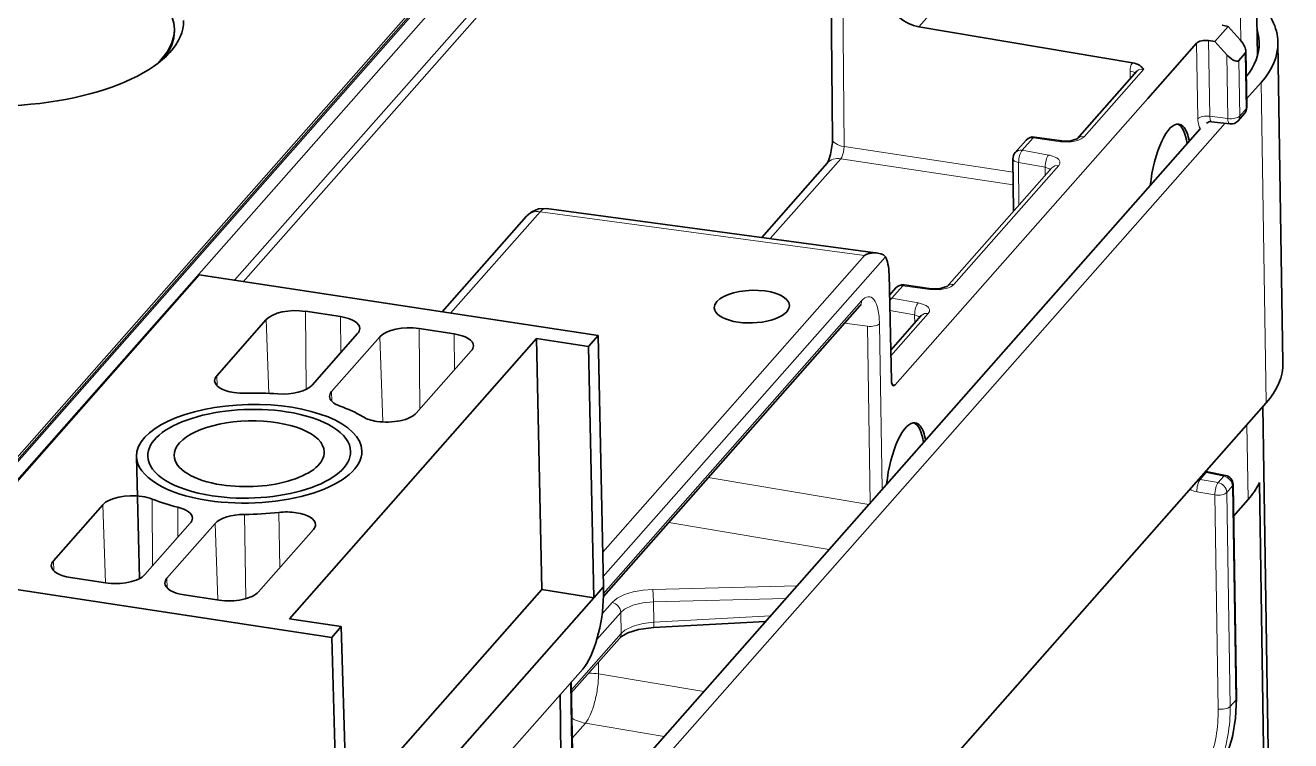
# Model space of a CAD drawing. Extents: x -1051 to 2563, y -231 to 775.
# Drawn here: x -162.5 to -95.2, y 508.2 to 546.3 of the extents above; entities that cross this region are included whole.
import ezdxf

# ---------------------------------------------------------------- set-up
doc = ezdxf.new("R2010")
doc.units = 0

msp = doc.modelspace()

# ---------------------------------------------------------------- linework, layer by layer
at = {"color": 7, "lineweight": 35}
for p, q in [((-114.822, 577.844), (-175.713, 508.818)), ((-114.82, 577.687), (-175.71, 508.661)), ((-175.71, 508.661), (-114.82, 577.687)), ((-175.708, 508.549), (-114.818, 577.575)), ((-114.247, 577.286), (-175.138, 508.26)), ((-151.407, 532.676), (-113.92, 575.171)), ((-150.939, 532.604), (-113.455, 575.097)), ((-102.787, 542.364), (-116.246, 527.106)), ((-98.675, 541.037), (-148.697, 484.332)), ((-99.995, 540.745), (-148.714, 485.516)), ((-131.804, 518.202), (-117.869, 533.998)), ((-153.291, 532.961), (-167.476, 516.88)), ((-132.047, 529.737), (-153.291, 532.961)), ((-131.768, 515.842), (-118.114, 531.32)), ((-96.494, 526.146), (-151.471, 463.824)), ((-96.846, 521.915), (-96.497, 499.649)), ((-146.233, 513.654), (-167.476, 516.88)), ((-96.448, 512.031), (-95.184, 431.416))]:
    msp.add_line(p, q, dxfattribs=at)
at = {"color": 7, "lineweight": 35, "ltscale": 0.34665}
msp.add_line((-119.692, 554.055), (-119.574, 540.189), dxfattribs=at)
at = {"color": 7, "lineweight": 13, "ltscale": 0.346529}
msp.add_line((-119.073, 553.662), (-118.955, 539.802), dxfattribs=at)
at = {"color": 7, "lineweight": 13, "ltscale": 0.062642}
msp.add_line((-97.872, 547.934), (-97.833, 545.429), dxfattribs=at)
at = {"color": 7, "lineweight": 13, "ltscale": 0.015977}
msp.add_line((-114.975, 546.183), (-114.552, 546.662), dxfattribs=at)
at = {"color": 7, "lineweight": 35, "ltscale": 0.050659}
msp.add_line((-96.991, 546.65), (-96.959, 544.624), dxfattribs=at)
at = {"color": 7, "lineweight": 35, "ltscale": 0.002245}
msp.add_line((-154.607, 545.956), (-154.608, 546.046), dxfattribs=at)
at = {"color": 7, "lineweight": 35, "ltscale": 0.001123}
msp.add_line((-154.606, 545.911), (-154.607, 545.956), dxfattribs=at)
at = {"color": 7, "lineweight": 35, "ltscale": 0.288126}
msp.add_line((-114.975, 546.183), (-103.611, 544.261), dxfattribs=at)
at = {"color": 7, "lineweight": 35, "ltscale": 0.027021}
msp.add_line((-98.515, 546.202), (-99.23, 545.392), dxfattribs=at)
at = {"color": 7, "lineweight": 35, "ltscale": 0.008098}
msp.add_line((-98.834, 546.258), (-98.515, 546.202), dxfattribs=at)
at = {"color": 7, "lineweight": 35, "ltscale": 0.023993}
msp.add_line((-98.515, 546.202), (-97.879, 545.483), dxfattribs=at)
at = {"color": 7, "lineweight": 35, "ltscale": 0.048522}
msp.add_line((-100.192, 545.305), (-101.476, 543.85), dxfattribs=at)
at = {"color": 7, "lineweight": 13, "ltscale": 0.100737}
msp.add_line((-100.128, 541.276), (-100.192, 545.305), dxfattribs=at)
at = {"color": 7, "lineweight": 35, "ltscale": 0.008232}
msp.add_line((-99.556, 545.44), (-99.23, 545.392), dxfattribs=at)
at = {"color": 7, "lineweight": 13, "ltscale": 0.100736}
msp.add_line((-99.556, 545.44), (-99.493, 541.411), dxfattribs=at)
at = {"color": 7, "lineweight": 35, "ltscale": 0.023936}
msp.add_line((-99.23, 545.392), (-98.581, 544.688), dxfattribs=at)
at = {"color": 7, "lineweight": 35, "ltscale": 0.426522}
msp.add_line((-95.595, 528.289), (-95.863, 545.347), dxfattribs=at)
at = {"color": 7, "lineweight": 13, "ltscale": 0.084875}
msp.add_line((-98.581, 544.688), (-98.528, 541.293), dxfattribs=at)
at = {"color": 7, "lineweight": 35, "ltscale": 0.012722}
msp.add_line((-97.939, 544.385), (-97.602, 544.766), dxfattribs=at)
at = {"color": 7, "lineweight": 13, "ltscale": 0.073944}
for p, q in [((-97.892, 541.427), (-97.939, 544.385)), ((-97.556, 541.809), (-97.602, 544.766))]:
    msp.add_line(p, q, dxfattribs=at)
at = {"color": 7, "lineweight": 35, "ltscale": 0.07476}
msp.add_line((-97.521, 541.891), (-97.568, 544.882), dxfattribs=at)
at = {"color": 7, "lineweight": 35, "ltscale": 0.120089}
msp.add_line((-106.546, 540.206), (-103.369, 543.809), dxfattribs=at)
at = {"color": 7, "lineweight": 13, "ltscale": 0.119994}
msp.add_line((-106.179, 540.325), (-103.003, 543.924), dxfattribs=at)
at = {"color": 7, "lineweight": 13, "ltscale": 0.010649}
msp.add_line((-103.736, 543.822), (-103.732, 543.396), dxfattribs=at)
at = {"color": 7, "lineweight": 35, "ltscale": 0.049544}
msp.add_line((-101.476, 543.85), (-102.787, 542.364), dxfattribs=at)
at = {"color": 7, "lineweight": 35, "ltscale": 0.028952}
msp.add_line((-96.762, 543.205), (-97.528, 542.337), dxfattribs=at)
at = {"color": 7, "lineweight": 13, "ltscale": 0.426522}
msp.add_line((-96.762, 543.205), (-96.494, 526.146), dxfattribs=at)
at = {"color": 7, "lineweight": 13, "ltscale": 0.012722}
msp.add_line((-97.556, 541.809), (-97.892, 541.427), dxfattribs=at)
at = {"color": 7, "lineweight": 13, "ltscale": 0.024292}
msp.add_line((-98.528, 541.293), (-99.493, 541.411), dxfattribs=at)
at = {"color": 7, "lineweight": 35, "ltscale": 0.024503}
msp.add_line((-99.391, 541.125), (-98.418, 541.006), dxfattribs=at)
at = {"color": 7, "lineweight": 35, "ltscale": 0.012723}
msp.add_line((-97.646, 541.553), (-97.983, 541.171), dxfattribs=at)
at = {"color": 7, "lineweight": 13, "ltscale": 0.022068}
for p, q in [((-109.474, 539.599), (-108.89, 540.261)), ((-116.419, 531.727), (-115.835, 532.389))]:
    msp.add_line(p, q, dxfattribs=at)
at = {"color": 7, "lineweight": 13, "ltscale": 0.03657}
for p, q in [((-108.89, 540.261), (-107.442, 540.054)), ((-115.835, 532.389), (-114.386, 532.182))]:
    msp.add_line(p, q, dxfattribs=at)
at = {"color": 7, "lineweight": 35, "ltscale": 0.036568}
for p, q in [((-107.364, 540.1), (-108.813, 540.307)), ((-114.309, 532.228), (-115.757, 532.435))]:
    msp.add_line(p, q, dxfattribs=at)
at = {"color": 7, "lineweight": 13, "ltscale": 0.227446}
msp.add_line((-109.961, 538.434), (-118.955, 539.802), dxfattribs=at)
at = {"color": 7, "lineweight": 35, "ltscale": 0.022068}
msp.add_line((-109.258, 540.143), (-109.842, 539.481), dxfattribs=at)
at = {"color": 7, "lineweight": 13, "ltscale": 0.035779}
for p, q in [((-108.065, 539.348), (-109.474, 539.599)), ((-108.257, 538.703), (-109.666, 538.954)), ((-115.01, 531.476), (-116.419, 531.727))]:
    msp.add_line(p, q, dxfattribs=at)
at = {"color": 7, "lineweight": 35, "ltscale": 0.131781}
msp.add_line((-123.338, 534.962), (-119.851, 538.915), dxfattribs=at)
at = {"color": 7, "lineweight": 13, "ltscale": 0.141784}
msp.add_line((-122.883, 534.901), (-119.131, 539.154), dxfattribs=at)
at = {"color": 7, "lineweight": 13, "ltscale": 0.232036}
msp.add_line((-109.955, 537.758), (-119.131, 539.154), dxfattribs=at)
at = {"color": 7, "lineweight": 35, "ltscale": 0.06975}
msp.add_line((-109.943, 536.356), (-109.967, 539.146), dxfattribs=at)
at = {"color": 7, "lineweight": 13, "ltscale": 0.05655}
msp.add_line((-109.647, 536.692), (-109.666, 538.954), dxfattribs=at)
at = {"color": 7, "lineweight": 35, "ltscale": 0.211268}
msp.add_line((-113.491, 532.334), (-107.9, 538.672), dxfattribs=at)
at = {"color": 7, "lineweight": 13, "ltscale": 0.211272}
msp.add_line((-113.123, 532.452), (-107.532, 538.79), dxfattribs=at)
at = {"color": 7, "lineweight": 13, "ltscale": 0.010785}
msp.add_line((-108.253, 538.271), (-108.257, 538.703), dxfattribs=at)
at = {"color": 7, "lineweight": 13, "ltscale": 0.179972}
msp.add_line((-139.901, 530.929), (-135.138, 536.328), dxfattribs=at)
at = {"color": 7, "lineweight": 13, "ltscale": 0.435654}
msp.add_line((-117.869, 533.998), (-135.138, 536.328), dxfattribs=at)
at = {"color": 7, "lineweight": 35, "ltscale": 0.44518}
msp.add_line((-117.157, 534.128), (-134.805, 536.508), dxfattribs=at)
at = {"color": 7, "lineweight": 35, "ltscale": 0.16974}
msp.add_line((-140.349, 530.997), (-135.858, 536.089), dxfattribs=at)
at = {"color": 7, "lineweight": 13}
for p, q in [((-116.759, 533.926), (-131.776, 516.902)), ((-131.767, 515.996), (-118.024, 531.576))]:
    msp.add_line(p, q, dxfattribs=at)
at = {"color": 7, "lineweight": 35, "ltscale": 0.002118}
msp.add_line((-117.157, 534.128), (-117.242, 534.136), dxfattribs=at)
at = {"color": 7, "lineweight": 35, "ltscale": 0.141285}
msp.add_line((-116.566, 532.989), (-116.436, 527.339), dxfattribs=at)
at = {"color": 7, "lineweight": 35, "ltscale": 0.012771}
msp.add_line((-116.202, 532.271), (-116.54, 531.888), dxfattribs=at)
at = {"color": 7, "lineweight": 35, "ltscale": 0.047065}
for p, q in [((-147.625, 531.025), (-145.764, 530.742)), ((-141.576, 530.107), (-139.715, 529.824))]:
    msp.add_line(p, q, dxfattribs=at)
at = {"color": 7, "lineweight": 13, "ltscale": 0.103826}
msp.add_line((-147.59, 526.872), (-147.625, 531.025), dxfattribs=at)
at = {"color": 7, "lineweight": 13, "ltscale": 0.03352}
msp.add_line((-115.201, 530.83), (-116.521, 531.066), dxfattribs=at)
at = {"color": 7, "lineweight": 35, "ltscale": 0.061537}
msp.add_line((-116.473, 528.954), (-114.845, 530.799), dxfattribs=at)
at = {"color": 7, "lineweight": 13, "ltscale": 0.07519}
msp.add_line((-116.466, 528.662), (-114.477, 530.918), dxfattribs=at)
at = {"color": 7, "lineweight": 13, "ltscale": 0.010784}
msp.add_line((-115.198, 530.399), (-115.201, 530.83), dxfattribs=at)
at = {"color": 7, "lineweight": 35, "ltscale": 0.099563}
for p, q in [((-149.718, 530.584), (-152.353, 527.597)), ((-158.414, 520.726), (-161.048, 517.74))]:
    msp.add_line(p, q, dxfattribs=at)
at = {"color": 7, "lineweight": 13, "ltscale": 0.098222}
msp.add_line((-149.586, 526.657), (-149.718, 530.584), dxfattribs=at)
at = {"color": 7, "lineweight": 13, "ltscale": 0.047855}
msp.add_line((-145.748, 528.828), (-145.764, 530.742), dxfattribs=at)
at = {"color": 7, "lineweight": 13, "ltscale": 0.107127}
msp.add_line((-141.54, 525.822), (-141.576, 530.107), dxfattribs=at)
at = {"color": 7, "lineweight": 13, "ltscale": 0.030606}
msp.add_line((-118.928, 530.397), (-117.715, 530.233), dxfattribs=at)
at = {"color": 7, "lineweight": 13, "ltscale": 0.235258}
msp.add_line((-117.715, 530.233), (-117.567, 520.824), dxfattribs=at)
at = {"color": 7, "lineweight": 13, "ltscale": 0.220726}
msp.add_line((-117.075, 530.367), (-116.936, 521.539), dxfattribs=at)
at = {"color": 7, "lineweight": 35, "ltscale": 0.497234}
msp.add_line((-135.324, 529.573), (-148.482, 514.657), dxfattribs=at)
at = {"color": 7, "lineweight": 35, "ltscale": 0.091518}
msp.add_line((-144.851, 529.845), (-147.273, 527.099), dxfattribs=at)
at = {"color": 7, "lineweight": 35, "ltscale": 0.096888}
for p, q in [((-143.67, 529.665), (-146.234, 526.759)), ((-152.436, 519.728), (-155, 516.821))]:
    msp.add_line(p, q, dxfattribs=at)
at = {"color": 7, "lineweight": 13, "ltscale": 0.113411}
msp.add_line((-143.518, 525.132), (-143.67, 529.665), dxfattribs=at)
at = {"color": 7, "lineweight": 13, "ltscale": 0.047884}
msp.add_line((-139.699, 527.909), (-139.715, 529.824), dxfattribs=at)
at = {"color": 7, "lineweight": 35, "ltscale": 0.069872}
msp.add_line((-135.324, 529.573), (-132.561, 529.154), dxfattribs=at)
at = {"color": 7, "lineweight": 35, "ltscale": 0.334092}
msp.add_line((-135.324, 529.573), (-135.043, 516.212), dxfattribs=at)
at = {"color": 7, "lineweight": 35, "ltscale": 0.019453}
for p, q in [((-132.047, 529.737), (-132.561, 529.154)), ((-145.719, 514.238), (-146.233, 513.654))]:
    msp.add_line(p, q, dxfattribs=at)
at = {"color": 7, "lineweight": 35, "ltscale": 0.334677}
msp.add_line((-131.765, 516.353), (-132.047, 529.737), dxfattribs=at)
at = {"color": 7, "lineweight": 35, "ltscale": 0.110727}
for p, q in [((-138.801, 528.926), (-141.731, 525.605)), ((-147.201, 519.404), (-150.131, 516.082))]:
    msp.add_line(p, q, dxfattribs=at)
at = {"color": 7, "lineweight": 35, "ltscale": 0.334675}
msp.add_line((-132.279, 515.77), (-132.561, 529.154), dxfattribs=at)
at = {"color": 7, "lineweight": 13, "ltscale": 0.01339}
for p, q in [((-152.335, 527.062), (-152.353, 527.597)), ((-161.03, 517.204), (-161.048, 517.74))]:
    msp.add_line(p, q, dxfattribs=at)
at = {"color": 7, "lineweight": 13, "ltscale": 0.013397}
msp.add_line((-146.216, 526.224), (-146.234, 526.759), dxfattribs=at)
at = {"color": 7, "lineweight": 13, "ltscale": 0.003879}
msp.add_line((-116.246, 527.106), (-116.4, 527.129), dxfattribs=at)
at = {"color": 7, "lineweight": 35, "ltscale": 0.345672}
msp.add_line((-96.666, 525.951), (-96.45, 512.126), dxfattribs=at)
at = {"color": 7, "lineweight": 13, "ltscale": 0.099834}
msp.add_line((-97.512, 524.992), (-97.45, 520.999), dxfattribs=at)
at = {"color": 7, "lineweight": 35, "ltscale": 0.162528}
msp.add_line((-156.461, 516.792), (-156.622, 523.291), dxfattribs=at)
at = {"color": 7, "lineweight": 13, "ltscale": 0.216473}
msp.add_line((-126.185, 522.17), (-117.646, 520.735), dxfattribs=at)
at = {"color": 7, "lineweight": 13, "ltscale": 0.012066}
msp.add_line((-99.688, 522.433), (-100.007, 522.071), dxfattribs=at)
at = {"color": 7, "lineweight": 13, "ltscale": 0.024421}
for p, q in [((-99.045, 521.902), (-100.007, 522.071)), ((-99.225, 521.246), (-100.187, 521.416))]:
    msp.add_line(p, q, dxfattribs=at)
at = {"color": 7, "lineweight": 13, "ltscale": 0.024105}
msp.add_line((-99.688, 522.433), (-98.742, 522.245), dxfattribs=at)
at = {"color": 7, "lineweight": 35, "ltscale": 0.024327}
msp.add_line((-99.604, 522.479), (-98.65, 522.289), dxfattribs=at)
at = {"color": 7, "lineweight": 13, "ltscale": 0.011448}
for p, q in [((-98.742, 522.245), (-99.045, 521.902)), ((-98.282, 521.724), (-98.585, 521.38)), ((-98.406, 509.98), (-98.103, 510.324))]:
    msp.add_line(p, q, dxfattribs=at)
at = {"color": 7, "lineweight": 13, "ltscale": 0.285037}
for p, q in [((-98.406, 509.98), (-98.585, 521.38)), ((-98.103, 510.324), (-98.282, 521.724))]:
    msp.add_line(p, q, dxfattribs=at)
at = {"color": 7, "lineweight": 35, "ltscale": 0.285037}
msp.add_line((-98.069, 510.406), (-98.247, 521.806), dxfattribs=at)
at = {"color": 7, "lineweight": 13, "ltscale": 0.104228}
msp.add_line((-158.273, 516.559), (-158.414, 520.726), dxfattribs=at)
at = {"color": 7, "lineweight": 13, "ltscale": 0.089131}
msp.add_line((-155.783, 521.026), (-155.775, 517.461), dxfattribs=at)
at = {"color": 7, "lineweight": 13, "ltscale": 0.285036}
msp.add_line((-99.046, 509.846), (-99.225, 521.246), dxfattribs=at)
at = {"color": 7, "lineweight": 35, "ltscale": 0.029146}
msp.add_line((-98.221, 520.125), (-97.45, 520.999), dxfattribs=at)
at = {"color": 7, "lineweight": 13, "ltscale": 0.040009}
msp.add_line((-154.421, 518.996), (-154.43, 520.596), dxfattribs=at)
at = {"color": 7, "lineweight": 13, "ltscale": 0.112204}
msp.add_line((-150.877, 520.207), (-150.81, 515.719), dxfattribs=at)
at = {"color": 7, "lineweight": 13, "ltscale": 0.073571}
msp.add_line((-148.992, 517.373), (-149.05, 520.316), dxfattribs=at)
at = {"color": 7, "lineweight": 35, "ltscale": 0.091516}
msp.add_line((-153.759, 519.746), (-156.181, 517.001), dxfattribs=at)
at = {"color": 7, "lineweight": 13, "ltscale": 0.101951}
msp.add_line((-152.299, 515.652), (-152.436, 519.728), dxfattribs=at)
at = {"color": 7, "lineweight": 13, "ltscale": 0.216474}
msp.add_line((-119.752, 518.347), (-128.292, 519.782), dxfattribs=at)
at = {"color": 7, "lineweight": 35, "ltscale": 0.047061}
msp.add_line((-160.136, 516.842), (-158.275, 516.56), dxfattribs=at)
at = {"color": 7, "lineweight": 13, "ltscale": 0.013399}
msp.add_line((-154.982, 516.286), (-155, 516.821), dxfattribs=at)
at = {"color": 7, "lineweight": 35, "ltscale": 0.392932}
msp.add_line((-135.043, 516.212), (-145.44, 504.425), dxfattribs=at)
at = {"color": 7, "lineweight": 35, "ltscale": 0.069974}
msp.add_line((-135.043, 516.212), (-132.279, 515.77), dxfattribs=at)
at = {"color": 7, "lineweight": 35, "ltscale": 0.019452}
msp.add_line((-132.279, 515.77), (-131.765, 516.353), dxfattribs=at)
at = {"color": 7, "lineweight": 35, "ltscale": 0.011824}
msp.add_line((-131.767, 515.88), (-131.765, 516.353), dxfattribs=at)
at = {"color": 7, "lineweight": 13, "ltscale": 0.192069}
msp.add_line((-129.137, 516.217), (-121.457, 516.415), dxfattribs=at)
at = {"color": 7, "lineweight": 35, "ltscale": 0.04706}
msp.add_line((-154.087, 515.924), (-152.226, 515.641), dxfattribs=at)
at = {"color": 7, "lineweight": 35, "ltscale": 0.493666}
msp.add_line((-132.279, 515.77), (-145.342, 500.961), dxfattribs=at)
at = {"color": 7, "lineweight": 13, "ltscale": 0.019863}
msp.add_line((-131.834, 514.92), (-131.309, 515.516), dxfattribs=at)
at = {"color": 7, "lineweight": 13, "ltscale": 0.176249}
msp.add_line((-129.107, 515.55), (-122.059, 515.732), dxfattribs=at)
at = {"color": 7, "lineweight": 13, "ltscale": 0.027053}
msp.add_line((-129.107, 515.55), (-129.09, 514.468), dxfattribs=at)
at = {"color": 7, "lineweight": 35, "ltscale": 0.069868}
msp.add_line((-148.482, 514.657), (-145.719, 514.238), dxfattribs=at)
at = {"color": 7, "lineweight": 13, "ltscale": 0.048179}
msp.add_line((-132.119, 513.549), (-130.845, 514.994), dxfattribs=at)
at = {"color": 7, "lineweight": 13, "ltscale": 0.028183}
msp.add_line((-130.827, 513.867), (-130.845, 514.994), dxfattribs=at)
at = {"color": 7, "lineweight": 13, "ltscale": 0.155562}
msp.add_line((-122.877, 514.805), (-129.09, 514.468), dxfattribs=at)
at = {"color": 7, "lineweight": 35, "ltscale": 0.332055}
for p, q in [((-145.342, 500.961), (-145.719, 514.238)), ((-145.857, 500.377), (-146.233, 513.654))]:
    msp.add_line(p, q, dxfattribs=at)
at = {"color": 7, "lineweight": 35, "ltscale": 0.149171}
msp.add_line((-129.094, 514.188), (-123.136, 514.511), dxfattribs=at)
at = {"color": 7, "lineweight": 13, "ltscale": 0.099896}
msp.add_line((-133.47, 510.87), (-130.827, 513.867), dxfattribs=at)
at = {"color": 7, "lineweight": 35, "ltscale": 0.096392}
msp.add_line((-133.468, 510.719), (-130.917, 513.61), dxfattribs=at)
at = {"color": 7, "lineweight": 35, "ltscale": 0.449575}
msp.add_line((-144.766, 498.489), (-132.87, 511.975), dxfattribs=at)
at = {"color": 7, "lineweight": 13, "ltscale": 0.015599}
msp.add_line((-132.037, 512.341), (-132.027, 511.717), dxfattribs=at)
at = {"color": 7, "lineweight": 35, "ltscale": 0.002376}
msp.add_line((-96.448, 512.031), (-96.45, 512.126), dxfattribs=at)
at = {"color": 7, "lineweight": 13, "ltscale": 0.20878}
msp.add_line((-133.381, 502.897), (-133.512, 511.247), dxfattribs=at)
at = {"color": 7, "lineweight": 35, "ltscale": 0.20878}
msp.add_line((-133.477, 511.287), (-133.346, 502.937), dxfattribs=at)
at = {"color": 7, "lineweight": 13, "ltscale": 0.000712143}
msp.add_line((-132.519, 511.761), (-132.547, 511.762), dxfattribs=at)
at = {"color": 7, "lineweight": 13, "ltscale": 0.141877}
msp.add_line((-132.027, 511.717), (-126.431, 510.776), dxfattribs=at)
at = {"color": 7, "lineweight": 35, "ltscale": 0.080858}
msp.add_line((-134.07, 510.614), (-134.043, 507.38), dxfattribs=at)
at = {"color": 7, "lineweight": 13, "ltscale": 0.00034143}
msp.add_line((-133.447, 509.358), (-133.435, 509.351), dxfattribs=at)
at = {"color": 7, "lineweight": 13, "ltscale": 0.026447}
msp.add_line((-133.43, 508.3), (-132.73, 509.093), dxfattribs=at)
at = {"color": 7, "lineweight": 13, "ltscale": 0.10629}
msp.add_line((-132.73, 509.093), (-128.537, 508.388), dxfattribs=at)
at = {"color": 7, "lineweight": 13}
for points in [[(-103.003, 543.924), (-103.148, 543.926), (-103.28, 543.881), (-103.369, 543.809)], [(-99.993, 540.742), (-100.058, 540.844), (-100.125, 541.183), (-100.128, 541.276)], [(-99.391, 541.125), (-99.421, 541.137), (-99.438, 541.154), (-99.466, 541.207), (-99.493, 541.411)], [(-107.442, 540.054), (-106.96, 540.04), (-106.512, 540.128), (-106.335, 540.205), (-106.179, 540.325)], [(-118.955, 539.802), (-118.993, 539.504), (-119.08, 539.238), (-119.131, 539.154)], [(-107.532, 538.79), (-107.472, 538.895), (-107.47, 539.002), (-107.528, 539.106), (-107.641, 539.2), (-108.005, 539.336), (-108.065, 539.348)], [(-107.985, 538.575), (-108.034, 538.62), (-108.257, 538.703)], [(-107.9, 538.672), (-107.739, 538.776), (-107.532, 538.79)], [(-114.386, 532.182), (-113.904, 532.168), (-113.456, 532.256), (-113.28, 532.333), (-113.123, 532.452)], [(-114.477, 530.918), (-114.416, 531.023), (-114.414, 531.13), (-114.472, 531.234), (-114.585, 531.328), (-114.949, 531.464), (-115.01, 531.476)], [(-114.929, 530.702), (-114.978, 530.747), (-115.201, 530.83)], [(-114.845, 530.799), (-114.683, 530.904), (-114.477, 530.918)], [(-131.309, 515.516), (-131.037, 515.743), (-130.654, 515.936), (-130.182, 516.084), (-129.645, 516.18), (-129.137, 516.217)], [(-129.137, 516.217), (-129.116, 515.937), (-129.107, 515.55)], [(-129.107, 515.55), (-129.676, 515.499), (-130.204, 515.371), (-130.642, 515.165), (-130.845, 514.994)], [(-129.09, 514.468), (-129.659, 514.398), (-130.187, 514.255), (-130.624, 514.04), (-130.827, 513.867)], [(-99.046, 509.846), (-98.782, 509.839), (-98.536, 509.896), (-98.406, 509.98)]]:
    msp.add_lwpolyline(points, dxfattribs=at)
at = {"color": 7, "lineweight": 35}
for points in [[(-106.541, 540.212), (-106.958, 540.093), (-107.365, 540.1)], [(-119.855, 538.91), (-119.79, 539.036), (-119.677, 539.38), (-119.578, 540.017), (-119.573, 540.189)], [(-134.805, 536.508), (-135.221, 536.486), (-135.578, 536.331), (-135.825, 536.124), (-135.858, 536.089)], [(-116.759, 533.926), (-116.857, 534.025), (-117.002, 534.094), (-117.157, 534.128)], [(-113.485, 532.34), (-113.902, 532.221), (-114.309, 532.228)], [(-129.094, 514.188), (-129.899, 514.078), (-130.46, 513.901), (-130.805, 513.711), (-130.917, 513.61)], [(-98.584, 507.394), (-98.287, 508.356), (-98.115, 509.365), (-98.069, 510.406)]]:
    msp.add_lwpolyline(points, dxfattribs=at)
for centre, radius, start, end in [((-114.578, 548.377), 2.23, 229.92693, 259.74348), ((-99.045, 544.431), 1.57, 25.31114, 42.08212), ((-98.157, 544.842), 0.591, 3.83883, 26.05741), ((-103.762, 543.257), 1.014, 57.21256, 81.46574), ((-97.522, 545.631), 1.418, 221.68993, 239.65584), ((-97.737, 544.867), 0.168, 323.40872, 5.11663), ((-103.834, 543.203), 1.099, 40.97337, 55.60332), ((-98.021, 541.884), 0.5, 318.58317, 0.89942), ((-99.443, 540.792), 0.336, 81.07133, 129.8873), ((-98.358, 541.502), 0.5, 263.03786, 318.57962), ((-108.883, 539.812), 0.5, 81.87756, 138.57816), ((-109.467, 539.15), 0.5, 138.57816, 180.53033), ((-117.65, 533.758), 0.326, 105.5886, 132.28519), ((-117.374, 532.995), 1.137, 100.10801, 108.67278), ((-117.317, 532.744), 1.394, 86.91905, 100.59811), ((-115.828, 531.94), 0.5, 81.87756, 138.57816), ((-117.821, 531.081), 0.377, 125.08467, 140.8542), ((-145.135, 530.124), 0.397, 315.56904, 357.17308), ((-139.086, 529.205), 0.398, 315.56904, 357.17308), ((-152.074, 527.321), 0.392, 135.32902, 179.30078), ((-145.955, 526.483), 0.392, 135.36807, 179.32775), ((-150.926, 530.176), 3.514, 261.58992, 271.90676), ((-150.288, 510.039), 16.633, 85.92918, 91.79519), ((-148.012, 519.594), 6.757, 59.29276, 70.78799), ((-99.53, 522.854), 0.383, 243.46816, 258.80142), ((-98.747, 521.798), 0.5, 0.89641, 78.7397), ((-100.143, 523.437), 3.632, 317.85867, 335.23051), ((-156.653, 518.791), 2.399, 68.7187, 82.03435), ((-152.199, 529.979), 9.645, 248.18649, 256.6256), ((-154.044, 520.025), 0.398, 315.60384, 357.1949), ((-150.955, 536.915), 16.709, 270.26651, 276.54721), ((-148.634, 516.741), 3.599, 81.70298, 96.63598), ((-147.486, 519.683), 0.398, 315.56904, 357.17308), ((-160.769, 517.464), 0.392, 135.32902, 179.30078), ((-154.721, 516.545), 0.392, 135.32902, 179.30078)]:
    msp.add_arc(centre, radius, start, end, dxfattribs=at)
at = {"color": 7, "lineweight": 13}
for centre, radius, start, end in [((-102.96, 543.84), 0.776, 147.12513, 181.29646), ((-97.93, 541.796), 0.374, 319.38342, 1.98993), ((-97.661, 541.906), 0.143, 317.4413, 340.07961), ((-97.622, 541.89), 0.101, 340.91264, 1.37403), ((-98.405, 541.076), 0.0716, 214.06111, 259.3936), ((-98.247, 541.404), 0.352, 318.63748, 336.55111), ((-98.267, 541.413), 0.374, 336.52563, 347.08168), ((-98.301, 541.42), 0.409, 347.1674, 1.05056), ((-109.851, 539.153), 0.117, 183.47917, 228.15466), ((-120.9, 530.363), 3.824, 0.06988, 11.84533), ((-99.919, 522.597), 0.533, 252.98188, 260.44697), ((-98.858, 521.673), 0.584, 41.202, 78.53496), ((-99.989, 522.505), 1.107, 239.63939, 259.72103), ((-98.37, 521.81), 0.122, 315.54869, 358.34296), ((-137.636, 511.753), 5.609, 352.28192, 356.17955), ((-137.176, 511.737), 5.149, 356.01577, 359.778), ((-138.092, 511.771), 6.062, 345.04708, 348.87556), ((-138.367, 511.831), 6.343, 348.8216, 352.46477), ((-136.508, 511.309), 4.413, 336.15569, 345.53482), ((-132.31, 511.312), 2.261, 240.17085, 248.25862), ((-134.24, 510.277), 1.92, 321.89595, 336.96579), ((-132.353, 511.199), 2.14, 248.19355, 259.84267)]:
    msp.add_arc(centre, radius, start, end, dxfattribs=at)
at = {"color": 7, "lineweight": 35}
for centre, major_axis, ratio, start_param, end_param in [((-164.107, 545.897), (9.499, 0.149), 0.440114, 6.283142, 7.47288), ((-108.861, 545.144), (12.998, 0.204), 0.440114, 6.283123, 6.699039), ((-164.114, 546.351), (9.999, 0.157), 0.440114, 4.742804, 6.283206), ((-164.058, 545.892), (9.45, 0.155), 0.441163, 5.8218, 6.282842), ((-164.106, 545.808), (9.499, 0.149), 0.440114, 5.924803, 6.283123), ((-164.106, 545.808), (9.499, 0.149), 0.440114, 5.924803, 6.283123), ((-108.861, 545.144), (11.999, 0.188), 0.440114, 6.283123, 6.417432), ((-99.726, 545.231), (-0.5, -0.008), 0.440114, 4.357467, 5.902083), ((-108.861, 545.144), (11.999, 0.188), 0.440114, 5.936898, 6.283123), ((-108.861, 545.144), (12.998, 0.204), 0.440114, 5.902083, 6.283123), ((-98.411, 544.908), (-0.462, 0.534), 0.388336, 2.340547, 3.193947), ((-101.608, 538.035), (0.475, 2.962), 0.333984, 0.000023, 1.727556), ((-101.747, 538.057), (-0.475, -2.962), 0.333984, 2.315258, 3.070979), ((-101.608, 538.035), (0.475, 2.962), 0.333984, 5.983597, 6.283209), ((-101.608, 538.035), (0.475, 2.962), 0.333984, 5.529721, 5.983597), ((-117.296, 532.129), (-0.317, -1.975), 0.3339, 2.074313, 2.764206), ((-123.865, 531.277), (1.999, 0.067), 0.434219, 6.283163, 9.035813), ((-123.865, 531.277), (1.999, 0.067), 0.434219, 2.752628, 3.14157), ((-148.215, 530.355), (1.615, 0.04), 0.437171, 1.185933, 2.756577), ((-123.865, 531.277), (1.999, 0.067), 0.434219, 3.14157, 6.283163), ((-146.354, 530.073), (1.614, 0.04), 0.437213, 6.270745, 7.469347), ((-142.167, 529.437), (1.616, 0.04), 0.437171, 1.185933, 2.756577), ((-140.305, 529.155), (1.615, 0.04), 0.437213, 6.270745, 7.469347), ((-108.593, 528.085), (12.998, 0.204), 0.440114, 5.902083, 6.283123), ((-150.85, 527.369), (1.614, 0.04), 0.437197, 3.146162, 4.327394), ((-148.776, 527.328), (1.615, 0.04), 0.437171, 4.494671, 5.89817), ((-116.253, 527.555), (0.079, 0.494), 0.334012, 2.074137, 3.144831), ((-115.68, 531.91), (-0.65, -4.85), 0.104513, 6.280111, 6.435017), ((-150.623, 523.439), (5.998, 0.148), 0.437183, 6.283142, 9.424734), ((-144.73, 526.531), (1.616, 0.04), 0.437099, 3.14613, 3.987156), ((-150.623, 523.439), (5.399, 0.133), 0.437171, 1.185781, 3.137613), ((-150.622, 523.439), (5.397, 0.133), 0.437212, 6.27925, 7.469208), ((-143.228, 525.837), (1.624, 0.043), 0.437596, 3.736605, 4.323457), ((-143.235, 525.833), (1.616, 0.04), 0.437171, 4.327221, 5.89817), ((-150.623, 523.439), (3.999, 0.099), 0.437183, 6.283142, 9.424734), ((-115.642, 522.125), (0.475, 2.962), 0.333984, 0.000023, 1.731218), ((-115.782, 522.147), (-0.475, -2.962), 0.333984, 2.31526, 3.070979), ((-115.642, 522.125), (0.475, 2.962), 0.333984, 5.983597, 6.283209), ((-115.642, 522.125), (0.475, 2.962), 0.333984, 5.525684, 5.983597), ((-150.623, 523.439), (5.998, 0.148), 0.437183, 4.327354, 6.283142), ((-150.623, 523.439), (5.399, 0.133), 0.437171, 4.327373, 6.279205), ((-150.623, 523.439), (3.999, 0.099), 0.437183, 4.327354, 6.283142), ((-150.623, 523.439), (5.998, 0.148), 0.437183, 3.141549, 4.327354), ((-150.625, 523.439), (5.397, 0.133), 0.437212, 3.137657, 4.327615), ((-150.623, 523.439), (3.999, 0.099), 0.437183, 3.141549, 4.327354), ((-156.911, 520.498), (1.615, 0.04), 0.437171, 1.185933, 2.756577), ((-155.262, 519.974), (1.615, 0.04), 0.437171, 6.2707, 7.301668), ((-150.933, 519.5), (1.615, 0.04), 0.437129, 1.525599, 2.756567), ((-148.705, 519.632), (1.615, 0.04), 0.437213, 6.270745, 7.469347), ((-159.545, 517.511), (1.614, 0.04), 0.437197, 3.146162, 4.327394), ((-157.684, 517.229), (1.615, 0.04), 0.437171, 4.327221, 5.89817), ((-153.497, 516.593), (1.615, 0.04), 0.437197, 3.146162, 4.327394), ((-151.635, 516.311), (1.616, 0.04), 0.437171, 4.327221, 5.89817), ((-132.864, 514.661), (-0.523, -2.954), 0.326209, 0.49112, 2.053189)]:
    msp.add_ellipse(centre, major_axis=major_axis, ratio=ratio, start_param=start_param, end_param=end_param, dxfattribs=at)
at = {"color": 7, "lineweight": 13}
for centre, major_axis, ratio, start_param, end_param in [((-103.927, 543.624), (0.5, 0.004), 0.4255, 0.363068, 1.175346), ((-99.663, 541.202), (0.5, 0.008), 0.440114, 1.215874, 2.760491), ((-98.358, 541.502), (0.5, 0.008), 0.440114, 4.357467, 5.902083), ((-98.358, 541.502), (-0.061, -0.496), 0.32346, 5.186255, 5.97131), ((-108.883, 539.812), (-0.375, 0.331), 0.833519, 5.361534, 6.283081), ((-108.883, 539.812), (0.071, 0.495), 0.304686, 6.283169, 6.76353), ((-106.172, 539.876), (0.375, -0.331), 0.833519, 2.219942, 3.128357), ((-118.574, 540.198), (-1, -0.009), 0.4255, 6.282543, 7.458531), ((-109.467, 539.15), (0.375, -0.331), 0.833519, 2.219942, 3.141489), ((-109.467, 539.15), (0.088, 0.492), 0.362874, 0.491907, 2.045261), ((-107.435, 539.605), (-0.071, -0.495), 0.304686, 3.142123, 3.621938), ((-119.101, 538.253), (0.75, -0.662), 0.833519, 2.237395, 3.141506), ((-109.441, 539.153), (0.526, 0.008), 0.413612, 3.518658, 4.264195), ((-108.058, 538.899), (0.088, 0.492), 0.362874, 0.491907, 2.045261), ((-135.108, 535.427), (0.75, -0.662), 0.833519, 2.237395, 3.141506), ((-135.097, 534.477), (-0.294, -2.031), 0.32654, 3.144643, 3.615633), ((-115.828, 531.94), (-0.375, 0.331), 0.833519, 5.361534, 6.283081), ((-115.828, 531.94), (0.071, 0.495), 0.304686, 6.283169, 6.76353), ((-114.379, 531.733), (-0.071, -0.495), 0.304686, 3.142123, 3.621938), ((-113.116, 532.004), (0.375, -0.331), 0.833519, 2.219942, 3.128357), ((-118.489, 531.65), (0.375, -0.331), 0.833519, 6.283099, 6.932331), ((-124.006, 430.583), (-6.39, -101.22), 0.054867, 3.151442, 3.212128), ((-121.573, 510.819), (-3.989, -20.979), 0.113917, 3.042636, 3.177129), ((-122.723, 515.723), (-5.147, -16.082), 0.146958, 2.897964, 3.042449), ((-116.411, 531.278), (0.375, -0.331), 0.833519, 2.219942, 2.478197), ((-116.411, 531.278), (0.088, 0.492), 0.362874, 0.491907, 1.106736), ((-115.003, 531.027), (0.088, 0.492), 0.362874, 0.491907, 2.045261), ((-117.54, 530.442), (0.5, 0.008), 0.440114, 4.34874, 5.902083), ((-100.012, 521.625), (0.087, 0.492), 0.307757, 0.491099, 2.061438), ((-99.683, 522.88), (-0.375, 0.331), 0.833519, 2.049938, 2.193762), ((-99.669, 521.967), (-0.061, -0.512), 0.318407, 3.117031, 3.607824), ((-98.747, 521.798), (-0.098, -0.49), 0.34405, 3.141617, 3.639832), ((-98.747, 521.798), (-0.375, 0.331), 0.833519, 3.790738, 4.562704), ((-99.05, 521.455), (-0.087, -0.492), 0.307757, 3.632692, 5.203031), ((-99.05, 521.455), (0.5, 0.008), 0.440114, 4.34874, 5.902083), ((-99.05, 521.455), (-0.375, 0.331), 0.833519, 3.790738, 5.335354), ((-131.31, 515.068), (0.375, -0.331), 0.833519, 0.649145, 2.202488), ((-129.121, 514.687), (0.027, -0.499), 0.042601, 6.283185, 7.396997), ((-131.292, 513.941), (-0.375, 0.331), 0.833519, 3.141828, 3.790738), ((-132.726, 510.883), (2, 0.031), 0.440114, 1.207148, 1.460299), ((-107.774, 511.403), (7.66, -6.429), 0.838908, 0.279413, 0.62848), ((-107.306, 511.913), (7.248, -6.873), 0.825236, 0.329918, 0.679245), ((-98.569, 510.398), (0.5, 0.008), 0.440114, 5.902083, 6.283156), ((-104.9, 510.212), (1.447, -6.759), 0.839294, 0.908047, 1.339767)]:
    msp.add_ellipse(centre, major_axis=major_axis, ratio=ratio, start_param=start_param, end_param=end_param, dxfattribs=at)

doc.saveas('drawing.dxf')
